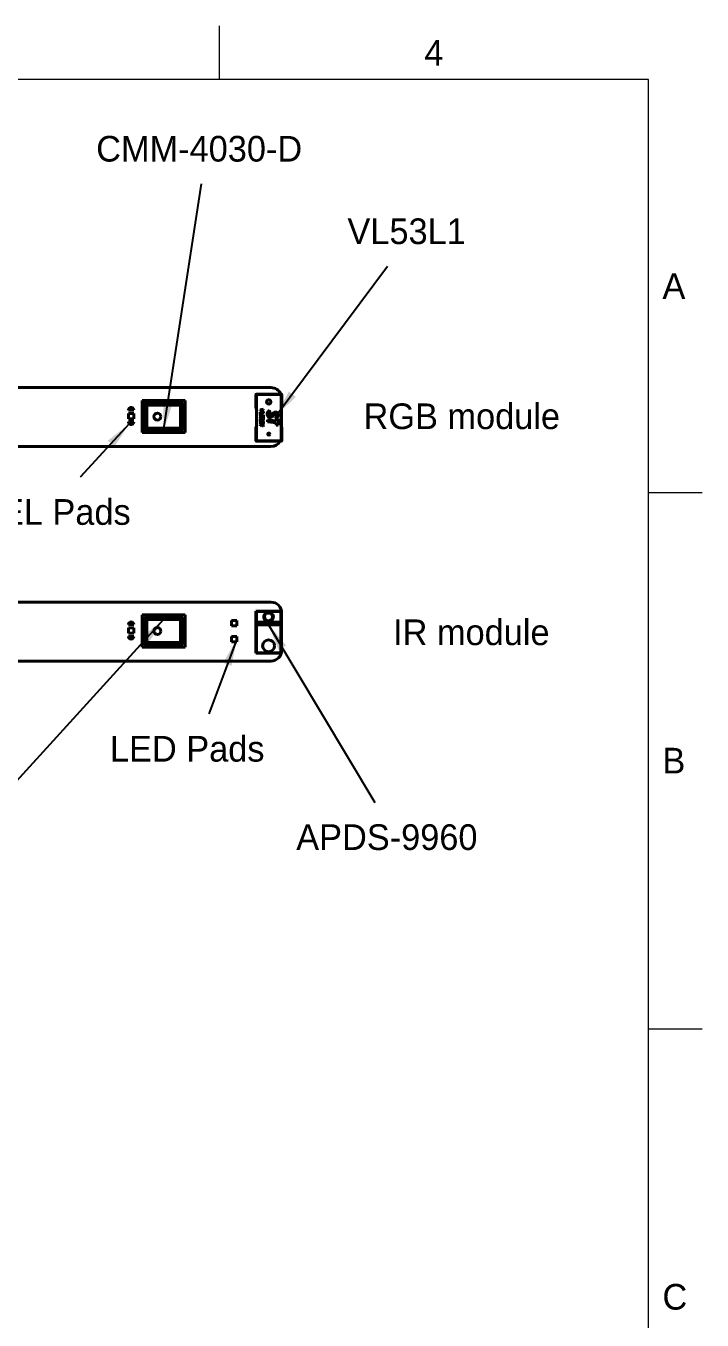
# Model space of a CAD drawing. Header units: millimetres. Extents: x 15 to 205, y 5 to 292.
# Drawn here: x 142 to 205, y 171.3 to 292 of the extents above; entities that cross this region are included whole.
import ezdxf

# ---------------------------------------------------------------- set-up
doc = ezdxf.new("R2010")
doc.units = ezdxf.units.MM
for name, color, linetype in [('Annotations', 7, 'Continuous'), ('Border', 7, 'Continuous'), ('Geometries', 7, 'Continuous')]:
    doc.layers.add(name, color=color, linetype=linetype)
doc.styles.add('Shapr0', font='txt', dxfattribs={"height": 2.3925})
doc.dimstyles.new('ISO-25', dxfattribs={"dimtxt": 2.5, "dimasz": 2.5, "dimexe": 1.25, "dimexo": 0.625, "dimtad": 1, "dimtxsty": 'Standard', "dimcen": 2.5, "dimadec": 0, "dimazin": 0, "dimtfac": 1, "dimtmove": 0, "dimatfit": 3, "dimfxl": 1, "dimarcsym": 0})

msp = doc.modelspace()

# ---------------------------------------------------------------- linework, layer by layer
at = {"layer": 'Border', "linetype": 'Continuous', "lineweight": 15}
for p, q in [((160, 287), (160, 292)), ((200, 287), (20, 287)), ((200, 10), (200, 287)), ((200, 248.5), (205, 248.5)), ((200, 198.5), (205, 198.5))]:
    msp.add_line(p, q, dxfattribs=at)
at = {"layer": 'Geometries', "linetype": 'Continuous', "lineweight": 40}
for p, q in [((164.806, 258.28), (124.306, 258.28)), ((156.807, 257.08), (152.807, 257.08)), ((152.807, 257.08), (152.807, 254.08)), ((156.807, 254.08), (156.807, 257.08)), ((163.409, 256.38), (163.409, 257.63)), ((163.409, 257.63), (163.459, 257.63)), ((163.459, 257.63), (163.459, 257.68)), ((163.459, 257.68), (165.723, 257.68)), ((165.759, 257.63), (163.459, 257.63)), ((163.459, 257.63), (163.459, 256.33)), ((165.723, 257.68), (165.759, 257.68)), ((165.759, 257.63), (165.759, 257.68)), ((165.759, 256.33), (165.759, 257.63)), ((165.759, 257.63), (165.809, 257.63)), ((165.809, 257.63), (165.809, 256.38)), ((151.522, 256.18), (152.022, 256.18)), ((151.522, 255.88), (152.022, 255.88)), ((151.522, 255.38), (151.522, 255.88)), ((152.022, 255.88), (152.022, 255.38)), ((152.987, 256.655), (153.237, 256.655)), ((152.987, 256.655), (152.987, 254.505)), ((153.237, 256.655), (153.237, 256.905)), ((156.377, 256.905), (153.237, 256.905)), ((153.237, 256.655), (156.377, 256.655)), ((153.237, 254.505), (153.237, 256.655)), ((156.377, 256.905), (156.377, 256.655)), ((156.377, 256.655), (156.627, 256.655)), ((156.377, 256.655), (156.377, 254.505)), ((156.627, 254.505), (156.627, 256.655)), ((163.459, 256.33), (163.459, 254.63)), ((163.816, 256.203), (164.116, 256.278)), ((163.816, 256.152), (163.816, 256.203)), ((164.116, 255.993), (163.816, 256.152)), ((163.816, 255.989), (164.116, 255.947)), ((163.816, 255.842), (163.816, 255.989)), ((163.866, 255.836), (163.816, 255.842)), ((164.116, 255.893), (163.866, 255.928)), ((163.866, 255.928), (163.866, 255.836)), ((163.871, 255.813), (163.893, 255.763)), ((164.116, 256.222), (163.899, 256.168)), ((163.899, 256.168), (164.116, 256.053)), ((164.116, 256.278), (164.116, 256.222)), ((164.116, 256.053), (164.116, 255.993)), ((164.116, 255.947), (164.116, 255.893)), ((164.641, 256.138), (164.758, 255.989)), ((165.759, 254.63), (165.759, 256.33)), ((165.806, 254.597), (165.806, 256.363)), ((152.022, 255.38), (151.522, 255.38)), ((152.022, 255.08), (151.522, 255.08)), ((163.459, 254.63), (163.459, 253.33)), ((163.816, 255.196), (163.816, 255.343)), ((163.816, 255.343), (164.116, 255.301)), ((163.866, 255.189), (163.816, 255.196)), ((163.816, 254.939), (163.972, 254.831)), ((163.816, 254.874), (163.816, 254.939)), ((163.915, 254.805), (163.816, 254.874)), ((163.816, 254.762), (163.915, 254.805)), ((163.967, 254.77), (163.816, 254.703)), ((163.816, 254.703), (163.816, 254.762)), ((163.866, 255.282), (163.866, 255.189)), ((164.116, 255.247), (163.866, 255.282)), ((163.904, 255.578), (163.904, 255.524)), ((163.943, 255.729), (163.958, 255.778)), ((163.954, 255.491), (164, 255.485)), ((163.958, 255.778), (164.116, 255.736)), ((164.116, 254.666), (163.967, 254.77)), ((163.972, 254.831), (164.116, 254.894)), ((164.066, 255.694), (164.006, 255.714)), ((164.116, 254.836), (164.024, 254.795)), ((164.024, 254.795), (164.116, 254.731)), ((164.047, 255.489), (164.047, 255.543)), ((164.066, 255.601), (164.066, 255.694)), ((164.116, 255.597), (164.066, 255.601)), ((164.116, 255.736), (164.116, 255.597)), ((164.116, 255.301), (164.116, 255.247)), ((164.116, 254.894), (164.116, 254.836)), ((164.116, 254.731), (164.116, 254.666)), ((164.473, 255.1), (164.473, 255.281)), ((164.473, 255.281), (165.306, 255.166)), ((165.306, 254.985), (164.473, 255.1)), ((165.334, 255.436), (165.213, 255.575)), ((165.306, 255.394), (165.473, 255.371)), ((165.306, 255.166), (165.306, 255.394)), ((165.306, 254.79), (165.306, 254.985)), ((165.473, 254.768), (165.306, 254.79)), ((165.473, 255.371), (165.473, 254.768)), ((165.759, 253.33), (165.759, 254.63)), ((152.807, 254.08), (156.807, 254.08)), ((153.237, 254.505), (152.987, 254.505)), ((153.237, 254.255), (153.237, 254.505)), ((156.377, 254.505), (153.237, 254.505)), ((153.237, 254.255), (156.377, 254.255)), ((156.377, 254.505), (156.377, 254.255)), ((156.627, 254.505), (156.377, 254.505)), ((163.409, 253.33), (163.409, 254.58)), ((165.809, 254.58), (165.809, 253.33)), ((124.306, 252.78), (164.806, 252.78)), ((163.459, 253.33), (163.409, 253.33)), ((163.459, 253.33), (163.459, 253.28)), ((163.459, 253.33), (165.759, 253.33)), ((165.672, 253.28), (163.459, 253.28)), ((165.759, 253.28), (165.672, 253.28)), ((165.809, 253.33), (165.759, 253.33)), ((165.759, 253.28), (165.759, 253.33)), ((164.806, 238.28), (124.306, 238.28)), ((156.807, 237.08), (152.807, 237.08)), ((152.807, 237.08), (152.807, 234.08)), ((152.987, 236.655), (153.237, 236.655)), ((152.987, 236.655), (152.987, 234.505)), ((153.237, 236.655), (153.237, 236.905)), ((156.377, 236.905), (153.237, 236.905)), ((153.237, 234.505), (153.237, 236.655)), ((153.237, 236.655), (156.377, 236.655)), ((156.377, 236.905), (156.377, 236.655)), ((156.377, 236.655), (156.627, 236.655)), ((156.377, 236.655), (156.377, 234.505)), ((156.627, 234.505), (156.627, 236.655)), ((156.807, 234.08), (156.807, 237.08)), ((161.122, 236.58), (161.622, 236.58)), ((161.122, 236.08), (161.122, 236.58)), ((161.622, 236.58), (161.622, 236.08)), ((163.407, 236.375), (163.407, 237.45)), ((163.407, 237.45), (165.767, 237.45)), ((163.457, 237.4), (163.407, 237.45)), ((163.457, 237.4), (163.457, 236.425)), ((165.717, 237.4), (163.457, 237.4)), ((164.782, 237.316), (164.393, 237.316)), ((164.4, 237.286), (164.775, 237.286)), ((164.763, 237.236), (164.412, 237.236)), ((165.717, 237.4), (165.767, 237.45)), ((165.717, 236.425), (165.717, 237.4)), ((165.767, 237.45), (165.767, 236.375)), ((165.806, 233.78), (165.806, 237.28)), ((151.522, 236.18), (152.022, 236.18)), ((151.522, 235.38), (151.522, 235.88)), ((151.522, 235.88), (152.022, 235.88)), ((152.022, 235.38), (151.522, 235.38)), ((152.022, 235.88), (152.022, 235.38)), ((161.622, 236.08), (161.122, 236.08)), ((163.407, 236.375), (163.457, 236.425)), ((165.767, 236.375), (163.407, 236.375)), ((163.407, 236.375), (163.407, 236.225)), ((163.407, 236.225), (165.767, 236.225)), ((163.407, 236.225), (163.457, 236.175)), ((163.407, 233.51), (163.407, 236.225)), ((163.457, 236.425), (165.717, 236.425)), ((165.717, 236.175), (163.457, 236.175)), ((163.457, 236.175), (163.457, 233.56)), ((165.767, 236.375), (165.717, 236.425)), ((165.767, 236.225), (165.717, 236.175)), ((165.717, 233.56), (165.717, 236.175)), ((165.767, 236.225), (165.767, 236.375)), ((165.767, 236.225), (165.767, 233.51)), ((152.022, 235.08), (151.522, 235.08)), ((152.807, 234.08), (156.807, 234.08)), ((153.237, 234.505), (152.987, 234.505)), ((153.237, 234.255), (153.237, 234.505)), ((156.377, 234.505), (153.237, 234.505)), ((153.237, 234.255), (156.377, 234.255)), ((156.627, 234.505), (156.377, 234.505)), ((156.377, 234.505), (156.377, 234.255)), ((161.122, 234.58), (161.122, 235.08)), ((161.122, 235.08), (161.622, 235.08)), ((161.622, 234.58), (161.122, 234.58)), ((161.622, 235.08), (161.622, 234.58)), ((163.457, 233.56), (163.407, 233.51)), ((165.767, 233.51), (163.407, 233.51)), ((163.457, 233.56), (165.717, 233.56)), ((165.717, 233.56), (165.767, 233.51)), ((124.306, 232.78), (164.806, 232.78))]:
    msp.add_line(p, q, dxfattribs=at)
at = {"layer": 'Geometries', "linetype": 'Continuous', "lineweight": 40, "flags": 128}
for points in [[(163.808, 255.717), (163.808, 255.725), (163.809, 255.732), (163.81, 255.74), (163.812, 255.747), (163.815, 255.754), (163.817, 255.761), (163.821, 255.768), (163.825, 255.774), (163.829, 255.78), (163.834, 255.786), (163.839, 255.791), (163.845, 255.796), (163.851, 255.801), (163.858, 255.805), (163.864, 255.809), (163.871, 255.813)], [(164.447, 255.805), (164.448, 255.819), (164.448, 255.833), (164.449, 255.847), (164.451, 255.861), (164.453, 255.875), (164.456, 255.889), (164.459, 255.902), (164.463, 255.916), (164.468, 255.929), (164.473, 255.942), (164.478, 255.955), (164.484, 255.968), (164.49, 255.981), (164.497, 255.993), (164.505, 256.005), (164.513, 256.017), (164.523, 256.03), (164.533, 256.043), (164.544, 256.055), (164.555, 256.067), (164.567, 256.079), (164.579, 256.09), (164.591, 256.1), (164.603, 256.11), (164.616, 256.12), (164.628, 256.129), (164.641, 256.138)], [(164.734, 255.499), (164.723, 255.499), (164.711, 255.5), (164.699, 255.501), (164.687, 255.503), (164.676, 255.505), (164.664, 255.507), (164.653, 255.51), (164.641, 255.514), (164.628, 255.518), (164.616, 255.523), (164.605, 255.529), (164.593, 255.535), (164.582, 255.542), (164.572, 255.549), (164.561, 255.557), (164.551, 255.565), (164.542, 255.574), (164.532, 255.582), (164.524, 255.592), (164.515, 255.601), (164.507, 255.611), (164.5, 255.622), (164.493, 255.632), (164.486, 255.644), (164.48, 255.655), (164.474, 255.667), (164.47, 255.679), (164.465, 255.69), (164.461, 255.703), (164.458, 255.715), (164.455, 255.727), (164.453, 255.74), (164.451, 255.753), (164.449, 255.766), (164.448, 255.779), (164.448, 255.792), (164.447, 255.805)], [(164.758, 255.989), (164.744, 255.981), (164.731, 255.972), (164.718, 255.963), (164.706, 255.953), (164.694, 255.943), (164.685, 255.935), (164.676, 255.926), (164.667, 255.917), (164.659, 255.908), (164.651, 255.898), (164.645, 255.89), (164.64, 255.881), (164.634, 255.872), (164.63, 255.863), (164.625, 255.854), (164.622, 255.844), (164.619, 255.836), (164.617, 255.828), (164.616, 255.82), (164.615, 255.812), (164.614, 255.804), (164.614, 255.796)], [(164.614, 255.796), (164.614, 255.788), (164.615, 255.78), (164.616, 255.772), (164.617, 255.764), (164.62, 255.757), (164.622, 255.749), (164.625, 255.742), (164.629, 255.734), (164.634, 255.727), (164.639, 255.72), (164.645, 255.713), (164.651, 255.707), (164.657, 255.702), (164.662, 255.697), (164.669, 255.693), (164.675, 255.69), (164.681, 255.687), (164.688, 255.684), (164.695, 255.682), (164.702, 255.681), (164.708, 255.68), (164.715, 255.679), (164.722, 255.679)], [(164.722, 255.679), (164.73, 255.679), (164.737, 255.68), (164.745, 255.681), (164.752, 255.682), (164.759, 255.684), (164.766, 255.687), (164.775, 255.69), (164.783, 255.694), (164.791, 255.698), (164.798, 255.702), (164.807, 255.708), (164.816, 255.714), (164.824, 255.721), (164.832, 255.728), (164.84, 255.734), (164.848, 255.741), (164.87, 255.76), (164.89, 255.779), (164.911, 255.799), (164.931, 255.819)], [(164.931, 255.819), (164.953, 255.839), (164.974, 255.86), (164.996, 255.879), (165.018, 255.899), (165.03, 255.909), (165.042, 255.919), (165.055, 255.929), (165.067, 255.938), (165.08, 255.947), (165.093, 255.955)], [(165.258, 255.82), (165.251, 255.819), (165.245, 255.818), (165.238, 255.817), (165.231, 255.815), (165.225, 255.813), (165.219, 255.81), (165.213, 255.807), (165.204, 255.803), (165.197, 255.798), (165.189, 255.793), (165.181, 255.787), (165.164, 255.773), (165.147, 255.759), (165.131, 255.744), (165.109, 255.724), (165.087, 255.704), (165.065, 255.683), (165.043, 255.663)], [(165.093, 255.955), (165.103, 255.961), (165.114, 255.967), (165.125, 255.972), (165.136, 255.978), (165.148, 255.982), (165.159, 255.986), (165.171, 255.99), (165.182, 255.992), (165.193, 255.995), (165.204, 255.997), (165.215, 255.998), (165.226, 255.999), (165.238, 255.999)], [(165.238, 255.999), (165.249, 255.999), (165.26, 255.998), (165.272, 255.997), (165.283, 255.995), (165.294, 255.993), (165.305, 255.991), (165.316, 255.988), (165.327, 255.984), (165.337, 255.98), (165.348, 255.975), (165.358, 255.97), (165.368, 255.965), (165.378, 255.959), (165.387, 255.952), (165.397, 255.946), (165.406, 255.939)], [(165.332, 255.734), (165.332, 255.741), (165.331, 255.748), (165.33, 255.754), (165.329, 255.76), (165.327, 255.767), (165.325, 255.773), (165.321, 255.78), (165.317, 255.786), (165.313, 255.793), (165.308, 255.798), (165.303, 255.803), (165.298, 255.806), (165.293, 255.81), (165.288, 255.813), (165.282, 255.815), (165.276, 255.817), (165.27, 255.818), (165.264, 255.819), (165.258, 255.82)], [(165.406, 255.939), (165.414, 255.932), (165.421, 255.925), (165.429, 255.917), (165.436, 255.91), (165.443, 255.902), (165.449, 255.893), (165.455, 255.885), (165.461, 255.875), (165.467, 255.865), (165.473, 255.855), (165.477, 255.845), (165.482, 255.834), (165.485, 255.823), (165.489, 255.812), (165.491, 255.801), (165.494, 255.79), (165.496, 255.778), (165.497, 255.767), (165.498, 255.756), (165.498, 255.744), (165.499, 255.733)], [(163.927, 255.613), (163.919, 255.613), (163.911, 255.613), (163.903, 255.614), (163.895, 255.616), (163.888, 255.617), (163.88, 255.62), (163.873, 255.622), (163.865, 255.626), (163.857, 255.63), (163.85, 255.635), (163.843, 255.641), (163.837, 255.647), (163.832, 255.652), (163.827, 255.658), (163.823, 255.664), (163.819, 255.67), (163.816, 255.676), (163.814, 255.683), (163.812, 255.69), (163.81, 255.696), (163.809, 255.703), (163.808, 255.71), (163.808, 255.717)], [(163.808, 255.488), (163.808, 255.495), (163.809, 255.501), (163.81, 255.508), (163.812, 255.514), (163.814, 255.521), (163.816, 255.527), (163.819, 255.533), (163.823, 255.539), (163.827, 255.545), (163.832, 255.55), (163.837, 255.555), (163.843, 255.56), (163.849, 255.564), (163.855, 255.567), (163.862, 255.57), (163.869, 255.573), (163.876, 255.575), (163.883, 255.576), (163.89, 255.577), (163.897, 255.578), (163.904, 255.578)], [(163.907, 255.386), (163.9, 255.386), (163.893, 255.387), (163.886, 255.388), (163.879, 255.39), (163.872, 255.392), (163.865, 255.395), (163.859, 255.398), (163.853, 255.402), (163.846, 255.407), (163.841, 255.412), (163.835, 255.418), (163.83, 255.423), (163.825, 255.43), (163.821, 255.436), (163.818, 255.443), (163.815, 255.45), (163.812, 255.458), (163.81, 255.465), (163.809, 255.473), (163.808, 255.48), (163.808, 255.488)], [(163.808, 255.085), (163.808, 255.09), (163.809, 255.096), (163.81, 255.101), (163.811, 255.106), (163.813, 255.112), (163.816, 255.117), (163.818, 255.121), (163.822, 255.127), (163.826, 255.131), (163.831, 255.136), (163.836, 255.14), (163.841, 255.144), (163.846, 255.147), (163.854, 255.151), (163.862, 255.154), (163.87, 255.157), (163.879, 255.159), (163.887, 255.16), (163.895, 255.161), (163.904, 255.162), (163.912, 255.162), (163.921, 255.163)], [(164.004, 254.963), (163.99, 254.963), (163.975, 254.964), (163.961, 254.965), (163.947, 254.967), (163.933, 254.97), (163.922, 254.973), (163.911, 254.976), (163.901, 254.98), (163.89, 254.984), (163.88, 254.988), (163.872, 254.992), (163.864, 254.997), (163.857, 255.001), (163.849, 255.006), (163.844, 255.011), (163.839, 255.016), (163.834, 255.021), (163.829, 255.026), (163.825, 255.032), (163.821, 255.038), (163.818, 255.044), (163.815, 255.051), (163.812, 255.057), (163.811, 255.063), (163.81, 255.068), (163.809, 255.074), (163.808, 255.079), (163.808, 255.085)], [(163.893, 255.763), (163.888, 255.759), (163.883, 255.756), (163.879, 255.752), (163.874, 255.748), (163.87, 255.744), (163.866, 255.739), (163.864, 255.735), (163.862, 255.731), (163.86, 255.727), (163.859, 255.722), (163.858, 255.717), (163.858, 255.713)], [(163.858, 255.713), (163.858, 255.708), (163.859, 255.704), (163.86, 255.7), (163.862, 255.696), (163.864, 255.692), (163.866, 255.688), (163.869, 255.684), (163.873, 255.681), (163.877, 255.677), (163.882, 255.675), (163.887, 255.672), (163.893, 255.67), (163.899, 255.668), (163.905, 255.667), (163.911, 255.667), (163.917, 255.666)], [(163.872, 255.513), (163.868, 255.51), (163.865, 255.506), (163.863, 255.502), (163.861, 255.498), (163.859, 255.493), (163.858, 255.488), (163.858, 255.483)], [(163.858, 255.483), (163.858, 255.478), (163.859, 255.473), (163.86, 255.469), (163.862, 255.465), (163.865, 255.46), (163.867, 255.457), (163.871, 255.454), (163.874, 255.451), (163.878, 255.448), (163.883, 255.445), (163.888, 255.443), (163.893, 255.442), (163.899, 255.44), (163.904, 255.44), (163.91, 255.439)], [(163.921, 255.109), (163.914, 255.109), (163.908, 255.108), (163.901, 255.108), (163.895, 255.107), (163.889, 255.106), (163.882, 255.105), (163.878, 255.104), (163.873, 255.102), (163.869, 255.099), (163.865, 255.096), (163.863, 255.094), (163.861, 255.091), (163.86, 255.088), (163.859, 255.085), (163.858, 255.082), (163.858, 255.079)], [(163.858, 255.079), (163.859, 255.074), (163.859, 255.07), (163.861, 255.067), (163.863, 255.063), (163.865, 255.06), (163.868, 255.056), (163.871, 255.053), (163.875, 255.049), (163.879, 255.047), (163.883, 255.044), (163.889, 255.041), (163.896, 255.037), (163.903, 255.035), (163.91, 255.032), (163.917, 255.03), (163.924, 255.028), (163.936, 255.025), (163.949, 255.022), (163.961, 255.02), (163.974, 255.018), (163.987, 255.017), (163.999, 255.017), (164.012, 255.016)], [(163.904, 255.524), (163.898, 255.523), (163.892, 255.522), (163.885, 255.52), (163.882, 255.519), (163.878, 255.518), (163.875, 255.516), (163.872, 255.513)], [(163.975, 255.426), (163.972, 255.42), (163.968, 255.415), (163.963, 255.41), (163.959, 255.405), (163.953, 255.401), (163.948, 255.397), (163.942, 255.394), (163.937, 255.391), (163.931, 255.389), (163.925, 255.388), (163.919, 255.386), (163.913, 255.386), (163.907, 255.386)], [(163.91, 255.439), (163.914, 255.44), (163.919, 255.441), (163.924, 255.442), (163.928, 255.444), (163.933, 255.446), (163.936, 255.449), (163.94, 255.452), (163.943, 255.455), (163.946, 255.459), (163.949, 255.463), (163.95, 255.468), (163.952, 255.472), (163.953, 255.477), (163.953, 255.482), (163.954, 255.487), (163.954, 255.491)], [(163.917, 255.666), (163.922, 255.667), (163.927, 255.667), (163.932, 255.668), (163.937, 255.669), (163.941, 255.671), (163.946, 255.673), (163.95, 255.676), (163.953, 255.679), (163.955, 255.682), (163.958, 255.685), (163.96, 255.688), (163.961, 255.692), (163.962, 255.696), (163.962, 255.7)], [(163.921, 255.163), (163.934, 255.162), (163.947, 255.162), (163.96, 255.161), (163.974, 255.159), (163.987, 255.157), (163.997, 255.155), (164.007, 255.153), (164.017, 255.15), (164.027, 255.147), (164.037, 255.144)], [(164.063, 255.071), (164.058, 255.075), (164.052, 255.079), (164.046, 255.082), (164.04, 255.085), (164.034, 255.088), (164.028, 255.09), (164.022, 255.092), (164.01, 255.096), (163.998, 255.099), (163.986, 255.102), (163.973, 255.104), (163.96, 255.106), (163.947, 255.108), (163.934, 255.108), (163.921, 255.109)], [(164.012, 255.686), (164.012, 255.68), (164.011, 255.673), (164.01, 255.667), (164.008, 255.66), (164.005, 255.654), (164.002, 255.648), (163.999, 255.643), (163.995, 255.638), (163.991, 255.634), (163.986, 255.629), (163.981, 255.626), (163.975, 255.622), (163.968, 255.62), (163.962, 255.617), (163.955, 255.615), (163.948, 255.614), (163.941, 255.613), (163.934, 255.613), (163.927, 255.613)], [(163.962, 255.7), (163.962, 255.704), (163.961, 255.708), (163.96, 255.712), (163.958, 255.715), (163.956, 255.719), (163.953, 255.722), (163.95, 255.725), (163.947, 255.727), (163.943, 255.729)], [(164.047, 255.382), (164.04, 255.382), (164.033, 255.383), (164.026, 255.385), (164.02, 255.387), (164.013, 255.39), (164.007, 255.394), (164.001, 255.398), (163.995, 255.402), (163.99, 255.408), (163.985, 255.413), (163.98, 255.42), (163.975, 255.426)], [(164, 255.485), (164.001, 255.479), (164.001, 255.474), (164.002, 255.468), (164.004, 255.462), (164.006, 255.458), (164.008, 255.454), (164.011, 255.45), (164.014, 255.447), (164.018, 255.444), (164.022, 255.441), (164.026, 255.439), (164.03, 255.438), (164.035, 255.436), (164.04, 255.436), (164.044, 255.436)], [(164.124, 255.043), (164.123, 255.037), (164.123, 255.032), (164.121, 255.026), (164.12, 255.02), (164.118, 255.015), (164.115, 255.01), (164.112, 255.005), (164.108, 255), (164.103, 254.995), (164.099, 254.99), (164.093, 254.986), (164.088, 254.982), (164.082, 254.979), (164.075, 254.975), (164.068, 254.972), (164.061, 254.97), (164.054, 254.968), (164.047, 254.966), (164.039, 254.965), (164.028, 254.964), (164.016, 254.963), (164.004, 254.963)], [(164.006, 255.714), (164.008, 255.709), (164.01, 255.704), (164.011, 255.699), (164.012, 255.693), (164.012, 255.686)], [(164.012, 255.016), (164.018, 255.016), (164.025, 255.017), (164.031, 255.017), (164.038, 255.018), (164.044, 255.019), (164.05, 255.021), (164.055, 255.023), (164.059, 255.025), (164.063, 255.028), (164.066, 255.031), (164.069, 255.034), (164.071, 255.037), (164.072, 255.041), (164.073, 255.045), (164.074, 255.049)], [(164.037, 255.144), (164.045, 255.141), (164.053, 255.137), (164.061, 255.133), (164.069, 255.129), (164.077, 255.124), (164.084, 255.119), (164.091, 255.113), (164.097, 255.107), (164.102, 255.101), (164.107, 255.095), (164.11, 255.089), (164.114, 255.083), (164.117, 255.077), (164.119, 255.07), (164.121, 255.065), (164.122, 255.059), (164.123, 255.054), (164.123, 255.049), (164.124, 255.043)], [(164.044, 255.436), (164.048, 255.436), (164.052, 255.436), (164.056, 255.438), (164.06, 255.439), (164.063, 255.441), (164.066, 255.444), (164.068, 255.446), (164.07, 255.449), (164.072, 255.451), (164.073, 255.454), (164.073, 255.457), (164.074, 255.461)], [(164.047, 255.543), (164.053, 255.542), (164.06, 255.541), (164.066, 255.539), (164.072, 255.537), (164.078, 255.534), (164.084, 255.531), (164.091, 255.527), (164.097, 255.522), (164.102, 255.516), (164.107, 255.51), (164.111, 255.504), (164.114, 255.498), (164.117, 255.492), (164.12, 255.485), (164.121, 255.478), (164.123, 255.472), (164.123, 255.465), (164.124, 255.458)], [(164.074, 255.461), (164.073, 255.465), (164.073, 255.469), (164.071, 255.472), (164.069, 255.476), (164.067, 255.479), (164.064, 255.482), (164.061, 255.484), (164.058, 255.486), (164.054, 255.488), (164.05, 255.489), (164.047, 255.489)], [(164.124, 255.458), (164.123, 255.451), (164.123, 255.445), (164.121, 255.439), (164.12, 255.433), (164.118, 255.427), (164.115, 255.421), (164.112, 255.416), (164.108, 255.412), (164.105, 255.407), (164.1, 255.403), (164.096, 255.399), (164.091, 255.395), (164.085, 255.392), (164.079, 255.389), (164.073, 255.386), (164.067, 255.384), (164.06, 255.383), (164.054, 255.382), (164.047, 255.382)], [(164.074, 255.049), (164.073, 255.052), (164.073, 255.056), (164.071, 255.059), (164.07, 255.062), (164.068, 255.065), (164.065, 255.068), (164.063, 255.071)], [(164.955, 255.584), (164.942, 255.575), (164.93, 255.566), (164.918, 255.558), (164.905, 255.55), (164.892, 255.543), (164.881, 255.537), (164.871, 255.532), (164.86, 255.526), (164.849, 255.522), (164.838, 255.518), (164.824, 255.513), (164.81, 255.509), (164.795, 255.505), (164.781, 255.503), (164.769, 255.501), (164.758, 255.5), (164.746, 255.499), (164.734, 255.499)], [(165.043, 255.663), (165.027, 255.647), (165.011, 255.632), (164.995, 255.617), (164.982, 255.606), (164.968, 255.595), (164.955, 255.584)], [(165.213, 255.575), (165.226, 255.584), (165.238, 255.594), (165.251, 255.605), (165.263, 255.615), (165.272, 255.624), (165.281, 255.633), (165.29, 255.642), (165.298, 255.652), (165.304, 255.66), (165.31, 255.669), (165.315, 255.677), (165.32, 255.686), (165.324, 255.696), (165.326, 255.702), (165.328, 255.708), (165.33, 255.715), (165.331, 255.721), (165.332, 255.728), (165.332, 255.734)], [(165.499, 255.733), (165.498, 255.721), (165.498, 255.708), (165.497, 255.696), (165.495, 255.683), (165.493, 255.671), (165.491, 255.659), (165.488, 255.647), (165.485, 255.636), (165.481, 255.624), (165.476, 255.61), (165.471, 255.597), (165.465, 255.584), (165.458, 255.571), (165.451, 255.558), (165.443, 255.546), (165.435, 255.534), (165.426, 255.522), (165.417, 255.511), (165.407, 255.5), (165.397, 255.49), (165.387, 255.479), (165.374, 255.468), (165.361, 255.457), (165.348, 255.446), (165.334, 255.436)], [(164.4, 237.286), (164.4, 237.285), (164.4, 237.285), (164.4, 237.283), (164.401, 237.282), (164.401, 237.28), (164.402, 237.277), (164.402, 237.274), (164.403, 237.271), (164.404, 237.267), (164.405, 237.263), (164.406, 237.259), (164.407, 237.255), (164.408, 237.25), (164.409, 237.245), (164.411, 237.24), (164.412, 237.236)], [(164.763, 237.236), (164.764, 237.24), (164.765, 237.245), (164.766, 237.25), (164.767, 237.255), (164.769, 237.259), (164.77, 237.263), (164.77, 237.267), (164.771, 237.271), (164.772, 237.274), (164.773, 237.277), (164.773, 237.28), (164.774, 237.282), (164.774, 237.283), (164.775, 237.285), (164.775, 237.285), (164.775, 237.286)]]:
    msp.add_lwpolyline(points, dxfattribs=at)
at = {"layer": 'Geometries', "linetype": 'Continuous', "lineweight": 40}
for centre, radius in [((164.609, 256.945), 0.2), ((154.227, 255.58), 0.325), ((164.609, 253.945), 0.1), ((154.227, 235.58), 0.325), ((164.587, 234.21), 0.55)]:
    msp.add_circle(centre, radius, dxfattribs=at)
for centre, radius, start, end in [((164.806, 257.28), 1, 23.57818, 90), ((163.459, 257.63), 0.05, 90, 180), ((165.759, 257.63), 0.05, 0, 90), ((151.772, 256.18), 0.25, 0, 180), ((153.237, 256.655), 0.25, 90, 180), ((156.377, 256.655), 0.25, 0, 90), ((163.459, 256.38), 0.05, 180, 270), ((165.759, 256.38), 0.05, 270, 339.86787), ((165.759, 256.38), 0.05, 339.86787, 0), ((151.772, 255.08), 0.25, 180, 0), ((163.459, 254.58), 0.05, 90, 180), ((165.759, 254.58), 0.05, 20.13213, 90), ((165.759, 254.58), 0.05, 0, 20.13213), ((153.237, 254.505), 0.25, 180, 270), ((156.377, 254.505), 0.25, 270, 0), ((163.459, 253.33), 0.05, 180, 270), ((164.806, 253.78), 1, 270, 330), ((165.759, 253.33), 0.05, 270, 0), ((164.806, 237.28), 1, 0, 90), ((153.237, 236.655), 0.25, 90, 180), ((156.377, 236.655), 0.25, 0, 90), ((164.587, 236.91), 0.45, 115.61619, 64.38381), ((164.587, 236.91), 0.42, 116.5314, 63.4686), ((164.587, 236.91), 0.37, 118.30227, 61.69773), ((151.772, 236.18), 0.25, 0, 180), ((151.772, 235.08), 0.25, 180, 0), ((153.237, 234.505), 0.25, 180, 270), ((156.377, 234.505), 0.25, 270, 0), ((164.806, 233.78), 1, 270, 0)]:
    msp.add_arc(centre, radius, start, end, dxfattribs=at)

# ---------------------------------------------------------------- texts
at = {"layer": 'Annotations', "linetype": 'Continuous', "lineweight": 15, "char_height": 1.79438, "width": 84.66672, "attachment_point": 4}
for s, insert in [('{\\fSF-Mono-Regular-Extended.ttf|b0|i0|c0|p0;\\H1.333333x;CMM-4030-D}', (148.52, 280.53)), ('{\\fSF-Mono-Regular-Extended.ttf|b0|i0|c0|p0;\\H1.333333x;VL53L1}', (171.941, 272.838)), ('{\\fSF-Mono-Regular-Extended.ttf|b0|i0|c0|p0;\\H1.333333x;RGB module}', (173.441, 255.591)), ('{\\fSF-Mono-Regular-Extended.ttf|b0|i0|c0|p0;\\H1.333333x;I2S SEL Pads}', (131.815, 246.666)), ('{\\fSF-Mono-Regular-Extended.ttf|b0|i0|c0|p0;\\H1.333333x;IR module}', (176.198, 235.452)), ('{\\fSF-Mono-Regular-Extended.ttf|b0|i0|c0|p0;\\H1.333333x;LED Pads}', (149.803, 224.591)), ('{\\fSF-Mono-Regular-Extended.ttf|b0|i0|c0|p0;\\H1.333333x;APDS-9960}', (167.168, 216.353))]:
    msp.add_mtext(s, dxfattribs=dict(at, insert=insert))
at = {"layer": 'Border', "linetype": 'Continuous', "lineweight": 15, "char_height": 2.393, "width": 2.3925, "style": 'Shapr0'}
for s, insert, attachment_point in [('4', (180, 288.304), 8), ('A', (201.304, 267.75), 4), ('B', (201.304, 223.5), 4), ('C', (201.304, 173.5), 4)]:
    msp.add_mtext(s, dxfattribs=dict(at, insert=insert, attachment_point=attachment_point))

# ---------------------------------------------------------------- leaders
at = {"layer": 'Annotations', "linetype": 'Continuous', "lineweight": 15}
for points in [[(154.807, 254.255), (158.331, 277.282)], [(165.307, 255.664), (175.681, 269.593)], [(151.603, 254.896), (147.038, 249.944)], [(154.807, 236.655), (133.621, 213.425)], [(164.587, 236.175), (174.484, 219.602)], [(161.622, 234.83), (159.023, 227.86)]]:
    msp.add_leader(points, dimstyle='ISO-25', dxfattribs=at)

doc.saveas('drawing.dxf')
